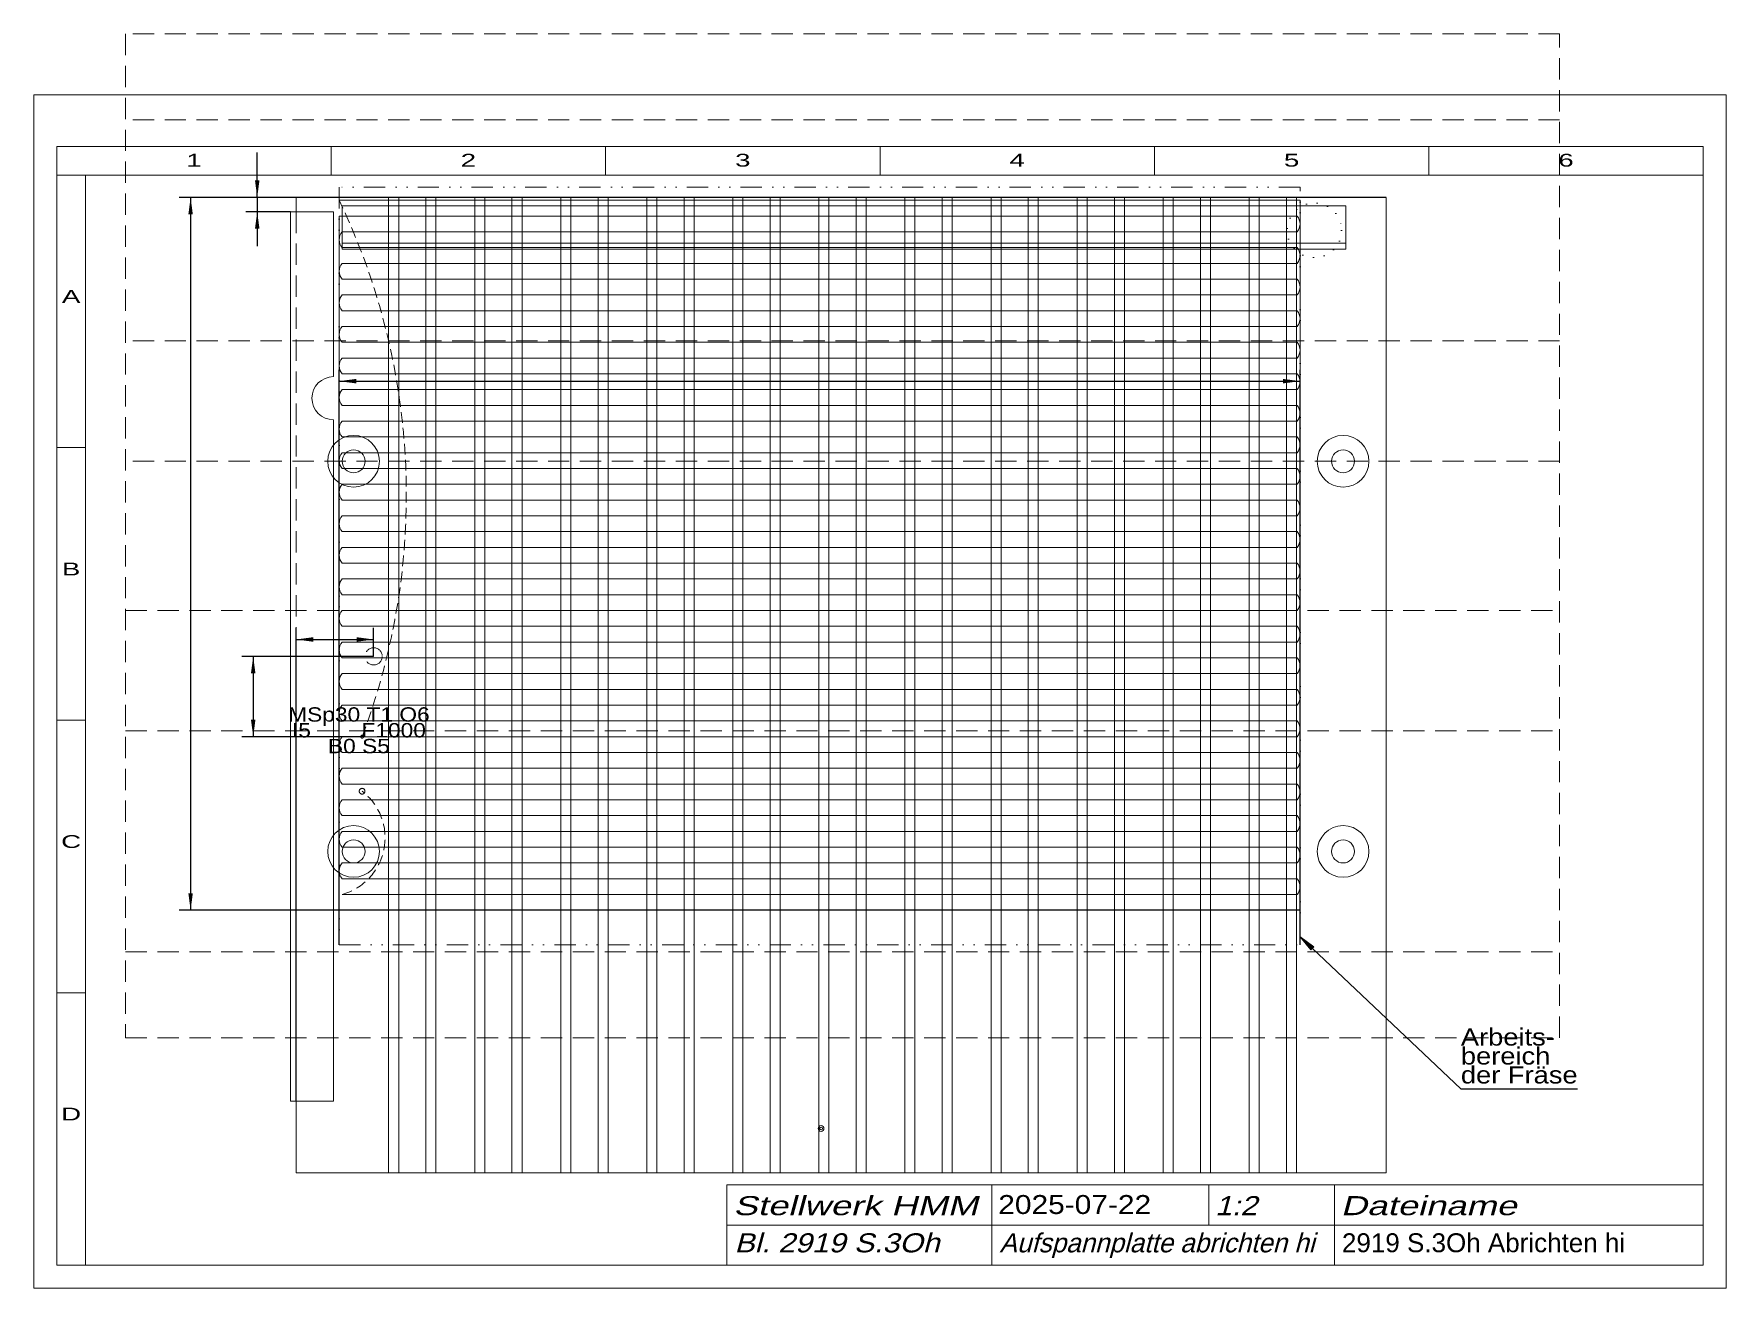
# Model space of a CAD drawing. Extents: x 2 to 592, y 2 to 439.
import ezdxf
from ezdxf.enums import TextEntityAlignment as Align

# ---------------------------------------------------------------- set-up
doc = ezdxf.new("R2010")
doc.units = 0
doc.header["$LTSCALE"] = 14.85
for name, pattern in [('DASHED', [0.75, 0.5, -0.25]), ('DIVIDE', [1.25, 0.5, -0.25, 0, -0.25, 0, -0.25]), ('DOT', [0.25, 0, -0.25]), ('HIDDEN', [0.375, 0.25, -0.125]), ('PHANTOM', [2.5, 1.25, -0.25, 0.25, -0.25, 0.25, -0.25])]:
    doc.linetypes.add(name, pattern=pattern)
for name, color, linetype, lineweight in [('2913_0 Y-SCHLITTEN', 30, 'CONTINUOUS', 0), ('2913_1 AUFSPANNPLATTE', 7, 'CONTINUOUS', 18), ('2913__ FRÄSE - AUFSPANNPLATTE', 7, 'CONTINUOUS', 18), ('2919_3S', 230, 'CONTINUOUS', 0), ('2919_4S', 230, 'CONTINUOUS', 0), ('BEMASSUNG', 7, 'CONTINUOUS', 25), ('BESCHRIFTUNG', 7, 'CONTINUOUS', 25), ('MASSGRENZEN', 172, 'CONTINUOUS', 25), ('MASSLINIEN', 172, 'CONTINUOUS', 25), ('MASSTEXTE', 212, 'CONTINUOUS', 25), ('STANDARD', 7, 'CONTINUOUS', 0)]:
    doc.layers.add(name, color=color, linetype=linetype, lineweight=lineweight)
doc.styles.add('Arial', font='arial.ttf')

# ---------------------------------------------------------------- blocks, each defined once
blk = doc.blocks.new('D498566912')
at = {"layer": 'MASSGRENZEN'}
for points in [[(93.45, 228.12), (99.39, 228.9), (99.39, 227.33)], [(120.47, 228.12), (114.52, 227.33), (114.52, 228.9)]]:
    blk.add_solid(points, dxfattribs=at)
at = {"layer": 'MASSLINIEN', "color": 172}
for p, q in [((93.45, 67.23), (93.45, 232.12)), ((120.47, 222.23), (120.47, 232.12)), ((93.45, 228.12), (120.47, 228.12))]:
    blk.add_line(p, q, dxfattribs=at)
blk = doc.blocks.new('D498567168')
at = {"layer": 'MASSGRENZEN'}
for points in [[(79.88, 382.23), (79.09, 388.18), (80.66, 388.18)], [(79.88, 377.23), (80.66, 371.28), (79.09, 371.28)]]:
    blk.add_solid(points, dxfattribs=at)
at = {"layer": 'MASSLINIEN', "color": 172}
for p, q in [((79.88, 382.23), (79.88, 397.83)), ((473.45, 382.23), (75.88, 382.23)), ((79.88, 382.23), (79.88, 377.23)), ((91.45, 377.23), (75.88, 377.23)), ((79.88, 377.23), (79.88, 365.24))]:
    blk.add_line(p, q, dxfattribs=at)
blk = doc.blocks.new('D498567424')
at = {"layer": 'MASSGRENZEN'}
for points in [[(78.48, 222.23), (79.26, 216.28), (77.69, 216.28)], [(78.48, 194.23), (77.69, 200.18), (79.26, 200.18)]]:
    blk.add_solid(points, dxfattribs=at)
at = {"layer": 'MASSLINIEN', "color": 172}
for p, q in [((120.47, 222.23), (74.48, 222.23)), ((78.48, 222.23), (78.48, 194.23)), ((116.45, 194.23), (74.48, 194.23))]:
    blk.add_line(p, q, dxfattribs=at)
blk = doc.blocks.new('D498567680')
at = {"layer": 'MASSGRENZEN'}
for points in [[(108.44, 318.16), (114.39, 318.94), (114.39, 317.38)], [(443.44, 318.16), (437.49, 317.38), (437.49, 318.94)]]:
    blk.add_solid(points, dxfattribs=at)
at = {"layer": 'MASSLINIEN', "color": 172}
for p, q in [((108.44, 121.73), (108.44, 322.16)), ((443.44, 121.73), (443.44, 322.16)), ((108.44, 318.16), (443.44, 318.16))]:
    blk.add_line(p, q, dxfattribs=at)
blk = doc.blocks.new('D498567936')
at = {"layer": 'MASSGRENZEN'}
for points in [[(56.65, 382.23), (57.43, 376.28), (55.87, 376.28)], [(56.65, 133.73), (55.87, 139.68), (57.43, 139.68)]]:
    blk.add_solid(points, dxfattribs=at)
at = {"layer": 'MASSLINIEN', "color": 172}
for p, q in [((473.45, 382.23), (52.65, 382.23)), ((56.65, 382.23), (56.65, 133.73)), ((443.44, 133.73), (52.65, 133.73))]:
    blk.add_line(p, q, dxfattribs=at)
blk = doc.blocks.new('_A200044704', base_point=(443.41, 71.52))
at = {"layer": '2919_4S', "linetype": 'CONTINUOUS'}
blk.add_hatch(color=172, dxfattribs=at).paths.add_polyline_path([(448.27, 121.02), (443.41, 124.53), (447.19, 119.88)])
at = {"layer": '2919_4S', "color": 7, "linetype": 'CONTINUOUS', "lineweight": 25}
for p, q in [((443.41, 124.53), (499.51, 71.52)), ((499.51, 71.52), (540.23, 71.52))]:
    blk.add_line(p, q, dxfattribs=at)
at = {"layer": '2919_4S', "color": 172, "linetype": 'CONTINUOUS', "lineweight": 0}
for p, q in [((448.27, 121.02), (443.41, 124.53)), ((443.41, 124.53), (447.19, 119.88)), ((447.19, 119.88), (448.27, 121.02))]:
    blk.add_line(p, q, dxfattribs=at)

msp = doc.modelspace()

# ---------------------------------------------------------------- linework, layer by layer
at = {"layer": '2913_0 Y-SCHLITTEN', "linetype": 'DASHED'}
for p, q in [((533.95, 439.23), (33.95, 439.23)), ((33.95, 439.23), (33.95, 89.23)), ((533.95, 89.23), (533.95, 439.23)), ((533.95, 409.23), (33.95, 409.23)), ((533.95, 332.23), (33.95, 332.23)), ((533.95, 290.23), (33.95, 290.23)), ((33.95, 238.23), (533.95, 238.23)), ((33.95, 196.23), (533.95, 196.23)), ((33.95, 119.23), (533.95, 119.23)), ((33.95, 89.23), (533.95, 89.23))]:
    msp.add_line(p, q, dxfattribs=at)
at = {"layer": '2913_0 Y-SCHLITTEN', "color": 30, "linetype": 'DIVIDE', "lineweight": 20}
for p, q in [((443.44, 385.73), (108.44, 385.73)), ((108.44, 385.73), (108.44, 121.73)), ((443.44, 121.73), (443.44, 385.73)), ((108.44, 121.73), (443.44, 121.73))]:
    msp.add_line(p, q, dxfattribs=at)
at = {"layer": '2913_1 AUFSPANNPLATTE'}
for p, q in [((473.45, 382.23), (93.45, 382.23)), ((93.45, 382.23), (93.45, 377.23)), ((459.45, 379.23), (109.45, 379.23)), ((109.45, 364.23), (109.45, 379.23)), ((125.7, 382.23), (125.7, 42.23)), ((129.2, 382.23), (129.2, 42.23)), ((138.7, 382.23), (138.7, 42.23)), ((142.2, 382.23), (142.2, 42.23)), ((155.7, 382.23), (155.7, 42.23)), ((159.2, 382.23), (159.2, 42.23)), ((168.7, 382.23), (168.7, 42.23)), ((172.2, 382.23), (172.2, 42.23)), ((185.7, 382.23), (185.7, 42.23)), ((189.2, 382.23), (189.2, 42.23)), ((198.7, 382.23), (198.7, 42.23)), ((202.2, 382.23), (202.2, 42.23)), ((215.7, 382.23), (215.7, 42.23)), ((219.2, 382.23), (219.2, 42.23)), ((228.7, 382.23), (228.7, 42.23)), ((232.2, 382.23), (232.2, 42.23)), ((245.7, 382.23), (245.7, 42.23)), ((249.2, 382.23), (249.2, 42.23)), ((258.7, 382.23), (258.7, 42.23)), ((262.2, 382.23), (262.2, 42.23)), ((275.7, 382.23), (275.7, 42.23)), ((279.2, 382.23), (279.2, 42.23)), ((288.7, 382.23), (288.7, 42.23)), ((292.2, 382.23), (292.2, 42.23)), ((305.7, 382.23), (305.7, 42.23)), ((309.2, 382.23), (309.2, 42.23)), ((318.7, 382.23), (318.7, 42.23)), ((322.2, 382.23), (322.2, 42.23)), ((335.7, 382.23), (335.7, 42.23)), ((339.2, 382.23), (339.2, 42.23)), ((348.7, 382.23), (348.7, 42.23)), ((352.2, 382.23), (352.2, 42.23)), ((365.7, 382.23), (365.7, 42.23)), ((369.2, 382.23), (369.2, 42.23)), ((378.7, 382.23), (378.7, 42.23)), ((382.2, 382.23), (382.2, 42.23)), ((395.7, 382.23), (395.7, 42.23)), ((399.2, 382.23), (399.2, 42.23)), ((408.7, 382.23), (408.7, 42.23)), ((412.2, 382.23), (412.2, 42.23)), ((425.7, 382.23), (425.7, 42.23)), ((429.2, 382.23), (429.2, 42.23)), ((438.7, 382.23), (438.7, 42.23)), ((442.2, 382.23), (442.2, 42.23)), ((459.45, 364.23), (459.45, 379.23)), ((473.45, 42.23), (473.45, 382.23)), ((91.45, 377.23), (91.45, 67.23)), ((91.45, 377.23), (106.45, 377.23)), ((106.45, 377.23), (106.45, 319.73)), ((459.45, 366.23), (109.45, 366.23)), ((459.45, 364.23), (109.45, 364.23)), ((106.45, 304.73), (106.45, 67.23)), ((91.45, 67.23), (106.45, 67.23)), ((93.45, 67.23), (93.45, 42.23)), ((93.45, 42.23), (473.45, 42.23))]:
    msp.add_line(p, q, dxfattribs=at)
at = {"layer": '2913_1 AUFSPANNPLATTE', "linetype": 'DASHED'}
msp.add_line((93.45, 377.23), (93.45, 67.23), dxfattribs=at)
at = {"layer": '2913_1 AUFSPANNPLATTE', "linetype": 'DOT'}
msp.add_circle((448.45, 370.73), 9.5, dxfattribs=at)
at = {"layer": '2913_1 AUFSPANNPLATTE'}
for centre, radius in [((113.47, 290.23), 9), ((458.45, 290.23), 9), ((113.47, 290.23), 4), ((458.45, 290.23), 4), ((113.47, 154.23), 9), ((458.45, 154.23), 9), ((113.47, 154.23), 4), ((458.45, 154.23), 4)]:
    msp.add_circle(centre, radius, dxfattribs=at)
at = {"layer": '2913_1 AUFSPANNPLATTE', "linetype": 'DASHED'}
msp.add_circle((120.47, 222.23), 3, dxfattribs=at)
at = {"layer": '2913_1 AUFSPANNPLATTE'}
msp.add_arc((106.45, 312.23), 7.5, 90, 270, dxfattribs=at)
at = {"layer": '2913__ FRÄSE - AUFSPANNPLATTE'}
for radius in [1, 0.5]:
    msp.add_circle((276.45, 57.65), radius, dxfattribs=at)
at = {"layer": '2919_3S'}
for p, q in [((108.45, 381.23), (443.44, 381.23)), ((443.44, 381.23), (443.44, 133.73)), ((108.45, 375.73), (108.44, 133.73)), ((108.45, 375.73), (442.44, 375.73)), ((109.45, 370.23), (442.44, 370.23)), ((109.45, 364.73), (442.44, 364.73)), ((109.45, 359.23), (442.44, 359.23)), ((109.45, 353.73), (442.44, 353.73)), ((109.45, 348.23), (442.44, 348.23)), ((109.45, 342.73), (442.44, 342.73)), ((109.45, 337.23), (442.44, 337.23)), ((109.45, 331.73), (442.44, 331.73)), ((109.45, 326.23), (442.44, 326.23)), ((109.45, 320.73), (442.44, 320.73)), ((109.45, 315.23), (442.44, 315.23)), ((109.45, 309.73), (442.44, 309.73)), ((109.45, 304.23), (442.44, 304.23)), ((109.45, 298.73), (442.44, 298.73)), ((109.45, 293.23), (442.44, 293.23)), ((109.45, 287.73), (442.44, 287.73)), ((109.45, 282.23), (442.44, 282.23)), ((109.45, 276.73), (442.44, 276.73)), ((109.45, 271.23), (442.44, 271.23)), ((109.45, 265.73), (442.44, 265.73)), ((109.45, 260.23), (442.44, 260.23)), ((109.45, 254.73), (442.44, 254.73)), ((109.45, 249.23), (442.44, 249.23)), ((109.45, 243.73), (442.44, 243.73)), ((109.45, 238.23), (442.44, 238.23)), ((109.45, 232.73), (442.44, 232.73)), ((109.45, 227.23), (442.44, 227.23)), ((109.45, 221.73), (442.44, 221.73)), ((109.45, 216.23), (442.44, 216.23)), ((109.45, 210.73), (442.44, 210.73)), ((109.45, 205.23), (442.44, 205.23)), ((109.45, 199.73), (442.44, 199.73)), ((109.45, 194.23), (442.44, 194.23)), ((109.45, 188.73), (442.44, 188.73)), ((109.45, 183.23), (442.44, 183.23)), ((109.45, 177.73), (442.44, 177.73)), ((109.45, 172.23), (442.44, 172.23)), ((109.45, 166.73), (442.44, 166.73)), ((109.45, 161.23), (442.44, 161.23)), ((109.45, 155.73), (442.44, 155.73)), ((109.45, 150.23), (442.44, 150.23)), ((109.45, 144.73), (442.44, 144.73)), ((109.45, 139.23), (442.44, 139.23)), ((443.44, 133.73), (108.44, 133.73))]:
    msp.add_line(p, q, dxfattribs=at)
at = {"layer": '2919_3S', "linetype": 'PHANTOM'}
for centre, radius in [((116.45, 194.23), 0.5), ((116.45, 175.23), 1)]:
    msp.add_circle(centre, radius, dxfattribs=at)
at = {"layer": '2919_3S', "linetype": 'HIDDEN'}
for centre, radius, start, end in [((-105.77, 278.39), 237.62, 339.25602, 385.6433), ((103.95, 158.98), 20.5, 285.5526, 412.44031)]:
    msp.add_arc(centre, radius, start, end, dxfattribs=at)
at = {"layer": '2919_3S'}
for centre, start, end in [((439.16, 372.98), 320.03379, 399.96621), ((112.73, 367.48), 140.02968, 219.97032), ((439.16, 361.98), 320.03379, 399.96621), ((112.73, 356.48), 140.02968, 219.97032), ((112.73, 345.48), 140.02968, 219.97032), ((439.16, 350.98), 320.03379, 399.96621), ((439.16, 339.98), 320.03379, 399.96621), ((112.73, 334.48), 140.02968, 219.97032), ((439.16, 328.98), 320.03379, 399.96621), ((112.73, 323.48), 140.02968, 219.97032), ((439.16, 317.98), 320.03379, 399.96621), ((112.73, 312.48), 140.02968, 219.97032), ((439.16, 306.98), 320.03379, 399.96621), ((112.73, 301.48), 140.02968, 219.97032), ((439.16, 295.98), 320.03379, 399.96621), ((112.73, 290.48), 140.02968, 219.97032), ((439.16, 284.98), 320.03379, 399.96621), ((112.73, 279.48), 140.02968, 219.97032), ((439.16, 273.98), 320.03379, 399.96621), ((112.73, 268.48), 140.02968, 219.97032), ((439.16, 262.98), 320.03379, 399.96621), ((112.73, 257.48), 140.02968, 219.97032), ((439.16, 251.98), 320.03379, 399.96621), ((112.73, 246.48), 140.02968, 219.97032), ((439.16, 240.98), 320.03379, 399.96621), ((112.73, 235.48), 140.02968, 219.97032), ((439.16, 229.98), 320.03379, 399.96621), ((112.73, 224.48), 140.02968, 219.97032), ((439.16, 218.98), 320.03379, 399.96621), ((112.73, 213.48), 140.02968, 219.97032), ((439.16, 207.98), 320.03379, 399.96621), ((112.73, 202.48), 140.02968, 219.97032), ((439.16, 196.98), 320.03379, 399.96621), ((112.73, 191.48), 140.02968, 219.97032), ((112.73, 180.48), 140.02968, 219.97032), ((439.16, 185.98), 320.03379, 399.96621), ((439.16, 174.98), 320.03379, 399.96621), ((112.73, 169.48), 140.02968, 219.97032), ((439.16, 163.98), 320.03379, 399.96621), ((112.73, 158.48), 140.02968, 219.97032), ((439.16, 152.98), 320.03379, 399.96621), ((112.73, 147.48), 140.02968, 219.97032), ((439.16, 141.98), 320.03379, 399.96621)]:
    msp.add_arc(centre, 4.28, start, end, dxfattribs=at)
at = {"layer": 'STANDARD'}
for p, q in [((592, 418), (2, 418)), ((2, 418), (2, 2)), ((592, 2), (592, 418)), ((584, 400), (10, 400)), ((10, 400), (10, 390)), ((105.67, 400), (105.67, 390)), ((201.33, 400), (201.33, 390)), ((297, 400), (297, 390)), ((392.67, 400), (392.67, 390)), ((488.33, 400), (488.33, 390)), ((584, 400), (584, 390)), ((10, 390), (10, 10)), ((20, 390), (10, 390)), ((20, 390), (20, 10)), ((584, 390), (20, 390)), ((584, 10), (584, 390)), ((10, 295), (20, 295)), ((10, 200), (20, 200)), ((10, 105), (20, 105)), ((10, 10), (20, 10)), ((20, 10), (584, 10)), ((2, 2), (592, 2))]:
    msp.add_line(p, q, dxfattribs=at)
at = {"layer": 'STANDARD', "lineweight": 0}
for p, q in [((243.64, 38), (584, 38)), ((243.64, 38), (243.64, 10)), ((336.04, 38), (336.04, 10)), ((411.64, 38), (411.64, 24)), ((455.43, 38), (455.43, 10)), ((243.64, 24), (584, 24))]:
    msp.add_line(p, q, dxfattribs=at)

# ---------------------------------------------------------------- block references
at = {"layer": '2919_4S'}
msp.add_blockref('_A200044704', (443.41, 71.52), dxfattribs=at)
at = {"layer": 'BEMASSUNG'}
for name in ['D498567168', 'D498567936', 'D498567680', 'D498566912', 'D498567424']:
    msp.add_blockref(name, (0, 0), dxfattribs=at)

# ---------------------------------------------------------------- texts
at = {"layer": '2913_0 Y-SCHLITTEN', "linetype": 'DASHED', "insert": (499.51, 73.26), "char_height": 6, "attachment_point": 7, "line_spacing_factor": 0.66, "style": 'Arial'}
msp.add_mtext('\\W1.135040;Arbeits-\\Pbereich\\Pder Fräse', dxfattribs=at)
at = {"layer": '2919_3S', "insert": (115.33, 196.44), "char_height": 5, "attachment_point": 5, "line_spacing_factor": 0.66, "style": 'Arial'}
msp.add_mtext('\\W1.135073;MSp30 T1 O6\\PI5        F1000\\PB0 S5', dxfattribs=at)
at = {"layer": 'BESCHRIFTUNG', "style": 'Arial', "oblique": 15}
for s, width, p in [('Stellwerk HMM', 1.365378, (245.83, 34.08)), ('1:2', 1.134865, (413.83, 34.08)), ('Dateiname', 1.365343, (457.62, 34.08)), ('Bl. 2919 S.3Oh', 1.134926, (246.27, 21.12)), ('Aufspannplatte abrichten hi', 0.975282, (338.67, 21.12))]:
    msp.add_text(s, height=6.65, dxfattribs=dict(at, width=width)).set_placement(p, align=Align.TOP_LEFT)
at = {"layer": 'BESCHRIFTUNG', "style": 'Arial'}
for s, width, p in [('2025-07-22', 1.130203, (338.23, 34.45)), ('2919 S.3Oh Abrichten hi', 0.98283, (458.06, 21.12))]:
    msp.add_text(s, height=6.6, dxfattribs=dict(at, width=width)).set_placement(p, align=Align.TOP_LEFT)
at = {"layer": 'STANDARD', "style": 'Arial'}
for s, width, p in [('1', 1.547923, (57.83, 392.95)), ('2', 1.547922, (153.5, 392.95)), ('3', 1.547923, (249.17, 392.95)), ('4', 1.547923, (344.83, 392.95)), ('5', 1.547922, (440.5, 392.95)), ('6', 1.547923, (536.17, 392.95)), ('A', 1.547987, (15, 345.45)), ('B', 1.547987, (15, 250.45)), ('C', 1.548103, (15, 155.45)), ('D', 1.548104, (15, 60.45))]:
    msp.add_text(s, height=4.46, dxfattribs=dict(at, width=width)).set_placement(p, align=Align.CENTER)

doc.saveas('drawing.dxf')
